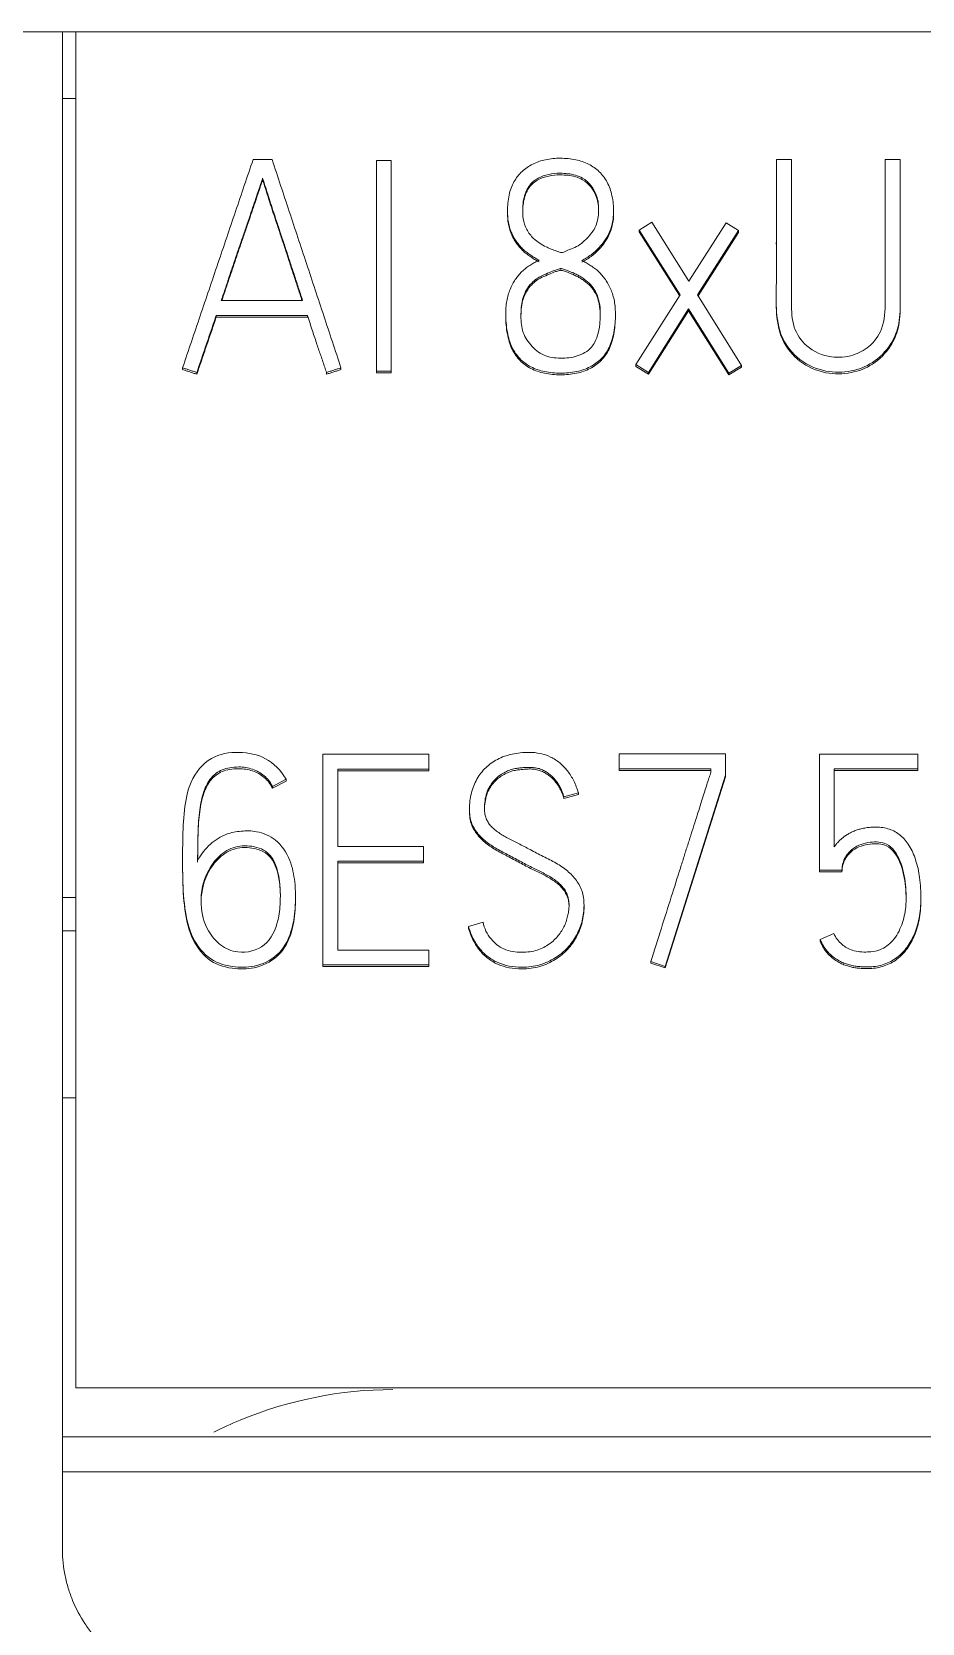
# Model space of a CAD drawing. Header units: millimetres. Extents: x 4137 to 6698, y 1400 to 3585.
# Drawn here: x 6047.32 to 6054.01, y 3360.84 to 3372.79 of the extents above; entities that cross this region are included whole.
import ezdxf

# ---------------------------------------------------------------- set-up
doc = ezdxf.new("R2010")
doc.units = ezdxf.units.MM
doc.layers.add('000-PI-Oprema', color=30, linetype='Continuous', lineweight=5)

msp = doc.modelspace()

# ---------------------------------------------------------------- linework, layer by layer
at = {"layer": '000-PI-Oprema', "color": 0, "linetype": 'ByBlock', "lineweight": 0}
for p, q in [((6047.548, 3372.791), (6042.648, 3372.791)), ((6047.648, 3372.791), (6047.548, 3372.791)), ((6072.448, 3372.791), (6047.648, 3372.791)), ((6047.648, 3362.608), (6047.648, 3372.791)), ((6047.648, 3372.291), (6047.548, 3372.291)), ((6053.727, 3371.833), (6053.727, 3371.82)), ((6049.051, 3371.692), (6049.051, 3371.679)), ((6053.727, 3371.599), (6053.727, 3371.578)), ((6050.891, 3371.446), (6050.891, 3371.434)), ((6051.688, 3371.433), (6051.688, 3371.446)), ((6051.976, 3371.362), (6051.881, 3371.302)), ((6051.881, 3371.302), (6051.881, 3371.29)), ((6051.881, 3371.302), (6052.187, 3370.816)), ((6052.254, 3370.919), (6051.976, 3371.362)), ((6052.533, 3371.357), (6052.254, 3370.919)), ((6052.626, 3371.298), (6052.533, 3371.357)), ((6053.727, 3371.394), (6053.727, 3371.406)), ((6051.881, 3371.29), (6052.183, 3370.81)), ((6052.318, 3370.816), (6052.626, 3371.298)), ((6052.322, 3370.809), (6052.626, 3371.285)), ((6052.626, 3371.298), (6052.626, 3371.285)), ((6052.91, 3371.208), (6052.91, 3371.196)), ((6053.727, 3371.148), (6053.727, 3371.135)), ((6052.187, 3370.816), (6051.854, 3370.292)), ((6051.95, 3370.233), (6052.251, 3370.71)), ((6052.251, 3370.71), (6052.553, 3370.228)), ((6052.251, 3370.71), (6052.251, 3370.697)), ((6052.649, 3370.285), (6052.318, 3370.816)), ((6052.909, 3370.789), (6052.909, 3370.776)), ((6048.703, 3370.662), (6048.703, 3370.649)), ((6049.389, 3370.662), (6049.389, 3370.649)), ((6050.878, 3370.672), (6050.878, 3370.659)), ((6051.701, 3370.657), (6051.701, 3370.669)), ((6051.95, 3370.22), (6052.251, 3370.697)), ((6052.251, 3370.697), (6052.553, 3370.215)), ((6048.45, 3370.268), (6048.45, 3370.255)), ((6048.557, 3370.233), (6048.557, 3370.22)), ((6049.531, 3370.22), (6049.529, 3370.226)), ((6049.531, 3370.233), (6049.531, 3370.22)), ((6049.64, 3370.268), (6049.64, 3370.255)), ((6049.906, 3370.244), (6049.906, 3370.231)), ((6050.017, 3370.244), (6050.017, 3370.231)), ((6051.854, 3370.292), (6051.854, 3370.279)), ((6051.854, 3370.292), (6051.95, 3370.233)), ((6051.854, 3370.279), (6051.95, 3370.22)), ((6051.95, 3370.233), (6051.95, 3370.22)), ((6052.553, 3370.228), (6052.649, 3370.285)), ((6052.553, 3370.215), (6052.649, 3370.273)), ((6052.553, 3370.228), (6052.553, 3370.215)), ((6052.649, 3370.285), (6052.649, 3370.273)), ((6049.504, 3367.367), (6049.504, 3365.784)), ((6050.301, 3367.367), (6049.504, 3367.367)), ((6050.301, 3367.255), (6050.301, 3367.367)), ((6051.73, 3367.369), (6051.73, 3367.257)), ((6052.529, 3367.369), (6051.73, 3367.369)), ((6052.529, 3367.209), (6052.529, 3367.369)), ((6053.235, 3367.367), (6053.973, 3367.367)), ((6053.235, 3366.495), (6053.235, 3367.367)), ((6053.973, 3367.367), (6053.973, 3367.257)), ((6049.615, 3366.674), (6049.615, 3367.255)), ((6049.615, 3367.255), (6050.301, 3367.255)), ((6049.615, 3367.242), (6050.301, 3367.242)), ((6050.301, 3367.255), (6050.301, 3367.242)), ((6051.73, 3367.257), (6051.73, 3367.244)), ((6051.73, 3367.257), (6052.418, 3367.257)), ((6051.73, 3367.244), (6052.418, 3367.244)), ((6052.418, 3367.257), (6052.418, 3367.226)), ((6053.345, 3367.257), (6053.345, 3366.671)), ((6053.973, 3367.257), (6053.345, 3367.257)), ((6053.973, 3367.244), (6053.345, 3367.244)), ((6053.973, 3367.257), (6053.973, 3367.244)), ((6049.227, 3367.178), (6049.125, 3367.125)), ((6049.227, 3367.165), (6049.125, 3367.112)), ((6049.125, 3367.125), (6049.125, 3367.112)), ((6049.227, 3367.178), (6049.227, 3367.165)), ((6052.074, 3365.773), (6052.529, 3367.209)), ((6052.074, 3365.761), (6052.529, 3367.196)), ((6052.529, 3367.209), (6052.529, 3367.196)), ((6051.424, 3367.076), (6051.315, 3367.046)), ((6051.424, 3367.064), (6051.315, 3367.033)), ((6051.315, 3367.046), (6051.315, 3367.033)), ((6051.424, 3367.076), (6051.424, 3367.064)), ((6050.605, 3366.956), (6050.605, 3366.944)), ((6050.259, 3366.674), (6049.615, 3366.674)), ((6050.259, 3366.564), (6050.259, 3366.674)), ((6048.45, 3366.582), (6048.45, 3366.569)), ((6049.615, 3365.894), (6049.615, 3366.564)), ((6049.615, 3366.564), (6050.259, 3366.564)), ((6049.615, 3366.551), (6050.259, 3366.551)), ((6050.259, 3366.564), (6050.259, 3366.551)), ((6053.235, 3366.495), (6053.235, 3366.483)), ((6053.403, 3366.495), (6053.235, 3366.495)), ((6053.403, 3366.483), (6053.235, 3366.483)), ((6053.403, 3366.495), (6053.403, 3366.483)), ((6047.548, 3366.291), (6047.648, 3366.291)), ((6049.298, 3366.28), (6049.298, 3366.292)), ((6053.996, 3366.277), (6053.996, 3366.29)), ((6051.466, 3366.218), (6051.466, 3366.231)), ((6047.648, 3366.041), (6047.548, 3366.041)), ((6050.598, 3366.073), (6050.707, 3366.104)), ((6050.598, 3366.073), (6050.598, 3366.06)), ((6053.239, 3365.974), (6053.341, 3366.02)), ((6053.239, 3365.974), (6053.239, 3365.961)), ((6050.301, 3365.894), (6049.615, 3365.894)), ((6050.301, 3365.784), (6050.301, 3365.894)), ((6051.967, 3365.809), (6051.967, 3365.796)), ((6051.967, 3365.809), (6052.074, 3365.773)), ((6049.504, 3365.784), (6049.504, 3365.772)), ((6049.504, 3365.784), (6050.301, 3365.784)), ((6049.504, 3365.772), (6050.301, 3365.772)), ((6050.301, 3365.784), (6050.301, 3365.772)), ((6051.967, 3365.796), (6052.074, 3365.761)), ((6052.074, 3365.773), (6052.074, 3365.761)), ((6047.648, 3364.786), (6047.548, 3364.786)), ((6072.448, 3362.608), (6047.648, 3362.608)), ((6072.548, 3362.24), (6047.548, 3362.24)), ((6047.548, 3361.977), (6047.548, 3361.391)), ((6072.548, 3361.977), (6047.548, 3361.977))]:
    msp.add_line(p, q, dxfattribs=at)
for points, knots in [([(6047.548, 3372.791), (6047.548, 3371.706), (6047.548, 3368.103), (6047.548, 3364.498), (6047.548, 3361.977)], [0, 0, 0, 0, 0.301146, 1, 1, 1, 1]), ([(6051.129, 3371.076), (6051.119, 3371.081), (6051.1, 3371.091), (6051.072, 3371.109), (6051.044, 3371.128), (6051.016, 3371.15), (6050.991, 3371.175), (6050.967, 3371.203), (6050.945, 3371.234), (6050.927, 3371.269), (6050.911, 3371.307), (6050.899, 3371.349), (6050.892, 3371.395), (6050.89, 3371.468), (6050.897, 3371.561), (6050.933, 3371.665), (6050.996, 3371.746), (6051.079, 3371.802), (6051.179, 3371.836), (6051.289, 3371.845), (6051.4, 3371.835), (6051.501, 3371.802), (6051.584, 3371.744), (6051.646, 3371.662), (6051.681, 3371.556), (6051.691, 3371.454), (6051.683, 3371.363), (6051.662, 3371.293), (6051.626, 3371.227), (6051.578, 3371.167), (6051.519, 3371.115), (6051.474, 3371.086), (6051.45, 3371.073)], [0, 0, 0, 0, 0.014556, 0.029567, 0.045073, 0.06094, 0.077119, 0.093748, 0.110887, 0.128668, 0.147296, 0.166948, 0.187898, 0.210413, 0.266348, 0.314631, 0.359149, 0.40325, 0.449199, 0.499993, 0.551851, 0.598383, 0.642757, 0.687636, 0.736493, 0.793087, 0.826472, 0.85944, 0.893283, 0.927929, 0.963171, 1, 1, 1, 1]), ([(6052.911, 3371.833), (6052.911, 3371.763), (6052.91, 3371.606), (6052.911, 3371.366), (6052.91, 3371.128), (6052.912, 3370.911), (6052.905, 3370.705), (6052.935, 3370.492), (6053.078, 3370.317), (6053.272, 3370.231), (6053.469, 3370.232), (6053.645, 3370.301), (6053.768, 3370.426), (6053.839, 3370.589), (6053.841, 3370.778), (6053.84, 3371.009), (6053.84, 3371.28), (6053.84, 3371.545), (6053.84, 3371.731), (6053.84, 3371.818), (6053.84, 3371.833)], [0, 0, 0, 0, 0.056588, 0.12618, 0.193845, 0.248988, 0.301001, 0.361119, 0.417663, 0.475034, 0.525525, 0.571601, 0.623134, 0.662261, 0.7114, 0.774249, 0.84962, 0.929927, 0.98784, 1, 1, 1, 1]), ([(6053.727, 3371.833), (6053.727, 3371.79), (6053.727, 3371.691), (6053.727, 3371.523), (6053.727, 3371.302), (6053.727, 3371.045), (6053.729, 3370.791), (6053.724, 3370.57), (6053.62, 3370.424), (6053.48, 3370.352), (6053.309, 3370.337), (6053.135, 3370.412), (6053.028, 3370.574), (6053.023, 3370.745), (6053.024, 3370.922), (6053.024, 3371.129), (6053.024, 3371.383), (6053.024, 3371.626), (6053.024, 3371.778), (6053.024, 3371.833)], [0, 0, 0, 0, 0.037912, 0.088194, 0.15005, 0.235584, 0.316728, 0.37904, 0.427403, 0.467304, 0.515197, 0.575318, 0.625401, 0.679015, 0.724908, 0.783705, 0.863784, 0.951314, 1, 1, 1, 1]), ([(6049.051, 3371.692), (6049.049, 3371.684), (6049.041, 3371.662), (6049.028, 3371.622), (6049.01, 3371.568), (6048.988, 3371.503), (6048.963, 3371.429), (6048.935, 3371.347), (6048.905, 3371.26), (6048.873, 3371.167), (6048.84, 3371.069), (6048.807, 3370.971), (6048.774, 3370.872), (6048.752, 3370.806), (6048.741, 3370.774)], [0, 0, 0, 0, 0.027278, 0.070772, 0.130481, 0.202611, 0.283368, 0.372754, 0.469089, 0.570695, 0.677572, 0.786406, 0.893882, 1, 1, 1, 1]), ([(6049.051, 3371.679), (6049.049, 3371.671), (6049.041, 3371.649), (6049.028, 3371.609), (6049.01, 3371.555), (6048.988, 3371.49), (6048.963, 3371.416), (6048.935, 3371.335), (6048.905, 3371.247), (6048.873, 3371.154), (6048.84, 3371.057), (6048.807, 3370.958), (6048.775, 3370.863), (6048.755, 3370.802), (6048.745, 3370.774)], [0, 0, 0, 0, 0.027661, 0.071766, 0.132313, 0.205456, 0.287346, 0.377986, 0.475674, 0.578706, 0.687084, 0.797446, 0.90643, 1, 1, 1, 1]), ([(6049.351, 3370.774), (6049.341, 3370.807), (6049.319, 3370.872), (6049.287, 3370.971), (6049.255, 3371.069), (6049.223, 3371.166), (6049.192, 3371.26), (6049.163, 3371.347), (6049.136, 3371.429), (6049.112, 3371.503), (6049.091, 3371.568), (6049.074, 3371.622), (6049.061, 3371.662), (6049.054, 3371.684), (6049.051, 3371.692)], [0, 0, 0, 0, 0.106064, 0.213567, 0.322511, 0.429491, 0.5311, 0.627338, 0.716604, 0.797292, 0.869405, 0.929132, 0.972664, 1, 1, 1, 1]), ([(6049.347, 3370.774), (6049.338, 3370.802), (6049.318, 3370.863), (6049.287, 3370.958), (6049.255, 3371.057), (6049.223, 3371.154), (6049.192, 3371.247), (6049.163, 3371.335), (6049.136, 3371.416), (6049.112, 3371.49), (6049.091, 3371.555), (6049.074, 3371.609), (6049.061, 3371.649), (6049.054, 3371.671), (6049.051, 3371.679)], [0, 0, 0, 0, 0.093515, 0.202527, 0.313001, 0.421482, 0.524517, 0.622107, 0.712625, 0.794447, 0.867572, 0.928138, 0.97228, 1, 1, 1, 1]), ([(6051.289, 3371.135), (6051.294, 3371.134), (6051.313, 3371.135), (6051.348, 3371.155), (6051.416, 3371.174), (6051.492, 3371.239), (6051.562, 3371.328), (6051.58, 3371.448), (6051.567, 3371.58), (6051.478, 3371.698), (6051.363, 3371.726), (6051.277, 3371.731), (6051.2, 3371.724), (6051.118, 3371.696), (6051.049, 3371.64), (6051.011, 3371.55), (6051.003, 3371.464), (6051.007, 3371.379), (6051.031, 3371.305), (6051.078, 3371.244), (6051.132, 3371.203), (6051.173, 3371.18), (6051.213, 3371.162), (6051.239, 3371.151), (6051.266, 3371.143), (6051.28, 3371.136), (6051.289, 3371.135)], [0, 0, 0, 0, 0.007812, 0.03125, 0.0625, 0.125, 0.1875, 0.25, 0.3125, 0.40625, 0.46875, 0.5, 0.546875, 0.59375, 0.640625, 0.6875, 0.75, 0.78125, 0.828125, 0.875, 0.90625, 0.9375, 0.953125, 0.976562, 0.984375, 1, 1, 1, 1]), ([(6051.575, 3371.445), (6051.575, 3371.48), (6051.564, 3371.571), (6051.478, 3371.686), (6051.363, 3371.714), (6051.277, 3371.718), (6051.2, 3371.712), (6051.118, 3371.684), (6051.049, 3371.627), (6051.011, 3371.538), (6051.005, 3371.473), (6051.005, 3371.436)], [0, 0, 0, 0, 0.114744, 0.30519, 0.432154, 0.495636, 0.590859, 0.686082, 0.781305, 0.876528, 1, 1, 1, 1]), ([(6051.129, 3371.063), (6051.119, 3371.068), (6051.1, 3371.078), (6051.072, 3371.096), (6051.044, 3371.116), (6051.016, 3371.137), (6050.991, 3371.163), (6050.967, 3371.19), (6050.945, 3371.222), (6050.927, 3371.256), (6050.911, 3371.294), (6050.899, 3371.336), (6050.892, 3371.382), (6050.891, 3371.416), (6050.891, 3371.434), (6050.891, 3371.436)], [0, 0, 0, 0, 0.068397, 0.138937, 0.211797, 0.286356, 0.362379, 0.440519, 0.521055, 0.604608, 0.692141, 0.784485, 0.882929, 0.988726, 1, 1, 1, 1]), ([(6051.688, 3371.436), (6051.688, 3371.432), (6051.688, 3371.403), (6051.683, 3371.351), (6051.662, 3371.28), (6051.626, 3371.214), (6051.578, 3371.154), (6051.519, 3371.102), (6051.474, 3371.073), (6051.45, 3371.061)], [0, 0, 0, 0, 0.025577, 0.182798, 0.338056, 0.497434, 0.660595, 0.826558, 1, 1, 1, 1]), ([(6052.909, 3370.776), (6052.909, 3370.751), (6052.911, 3370.652), (6052.935, 3370.48), (6053.078, 3370.304), (6053.272, 3370.219), (6053.469, 3370.22), (6053.645, 3370.288), (6053.768, 3370.414), (6053.839, 3370.576), (6053.841, 3370.766), (6053.84, 3370.997), (6053.84, 3371.205), (6053.84, 3371.335), (6053.84, 3371.372)], [0, 0, 0, 0, 0.033223, 0.13371, 0.228223, 0.324119, 0.408514, 0.48553, 0.571667, 0.637068, 0.719204, 0.824256, 0.950238, 1, 1, 1, 1]), ([(6051.45, 3371.073), (6051.46, 3371.068), (6051.48, 3371.058), (6051.51, 3371.04), (6051.54, 3371.02), (6051.569, 3370.997), (6051.596, 3370.97), (6051.621, 3370.939), (6051.644, 3370.905), (6051.663, 3370.867), (6051.68, 3370.825), (6051.692, 3370.779), (6051.7, 3370.729), (6051.703, 3370.646), (6051.695, 3370.54), (6051.661, 3370.422), (6051.599, 3370.331), (6051.512, 3370.27), (6051.406, 3370.234), (6051.289, 3370.225), (6051.172, 3370.234), (6051.066, 3370.27), (6050.98, 3370.332), (6050.918, 3370.423), (6050.884, 3370.542), (6050.876, 3370.648), (6050.879, 3370.731), (6050.886, 3370.781), (6050.898, 3370.826), (6050.914, 3370.867), (6050.932, 3370.905), (6050.954, 3370.939), (6050.978, 3370.97), (6051.005, 3370.997), (6051.034, 3371.021), (6051.065, 3371.042), (6051.096, 3371.06), (6051.118, 3371.071), (6051.129, 3371.076)], [0, 0, 0, 0, 0.013971, 0.028402, 0.043336, 0.058719, 0.0746, 0.091138, 0.108303, 0.126121, 0.144793, 0.164595, 0.185892, 0.208937, 0.268471, 0.31829, 0.36183, 0.40395, 0.448807, 0.499659, 0.550001, 0.594568, 0.636606, 0.68023, 0.730342, 0.790387, 0.813379, 0.834502, 0.85399, 0.872294, 0.889768, 0.906584, 0.922873, 0.938755, 0.95442, 0.969879, 0.985049, 1, 1, 1, 1]), ([(6051.297, 3371.013), (6051.294, 3371.013), (6051.289, 3371.014), (6051.274, 3371.007), (6051.245, 3371.003), (6051.202, 3370.981), (6051.139, 3370.959), (6051.06, 3370.902), (6050.999, 3370.799), (6050.99, 3370.675), (6050.994, 3370.543), (6051.06, 3370.436), (6051.16, 3370.352), (6051.29, 3370.336), (6051.416, 3370.348), (6051.523, 3370.408), (6051.57, 3370.504), (6051.584, 3370.587), (6051.589, 3370.66), (6051.587, 3370.727), (6051.575, 3370.789), (6051.55, 3370.847), (6051.516, 3370.894), (6051.476, 3370.929), (6051.441, 3370.952), (6051.414, 3370.967), (6051.388, 3370.979), (6051.363, 3370.99), (6051.344, 3370.997), (6051.327, 3371.003), (6051.311, 3371.008), (6051.302, 3371.012), (6051.297, 3371.013)], [0, 0, 0, 0, 0.003906, 0.007812, 0.023438, 0.046875, 0.078125, 0.125, 0.1875, 0.25, 0.3125, 0.375, 0.4375, 0.5, 0.5625, 0.625, 0.671875, 0.71875, 0.75, 0.78125, 0.820312, 0.84375, 0.875, 0.90625, 0.921875, 0.9375, 0.953125, 0.964844, 0.976562, 0.984375, 0.992188, 1, 1, 1, 1]), ([(6051.297, 3371), (6051.294, 3371.001), (6051.289, 3371.001), (6051.274, 3370.995), (6051.245, 3370.991), (6051.202, 3370.968), (6051.139, 3370.947), (6051.06, 3370.889), (6050.999, 3370.787), (6050.992, 3370.698), (6050.992, 3370.649), (6050.992, 3370.643)], [0, 0, 0, 0, 0.015104, 0.030208, 0.090623, 0.181247, 0.302078, 0.483325, 0.724988, 0.966651, 1, 1, 1, 1]), ([(6051.588, 3370.657), (6051.588, 3370.675), (6051.586, 3370.718), (6051.575, 3370.777), (6051.55, 3370.834), (6051.516, 3370.882), (6051.476, 3370.916), (6051.441, 3370.939), (6051.414, 3370.954), (6051.388, 3370.967), (6051.363, 3370.977), (6051.344, 3370.984), (6051.327, 3370.991), (6051.311, 3370.995), (6051.302, 3370.999), (6051.297, 3371)], [0, 0, 0, 0, 0.106174, 0.265786, 0.361553, 0.489242, 0.616932, 0.680776, 0.744621, 0.808466, 0.856349, 0.904233, 0.936155, 0.968078, 1, 1, 1, 1]), ([(6049.531, 3370.233), (6049.527, 3370.246), (6049.518, 3370.273), (6049.504, 3370.315), (6049.489, 3370.357), (6049.474, 3370.4), (6049.459, 3370.445), (6049.443, 3370.494), (6049.425, 3370.546), (6049.407, 3370.603), (6049.395, 3370.642), (6049.389, 3370.662)], [0, 0, 0, 0, 0.091427, 0.189007, 0.292759, 0.387174, 0.491688, 0.606301, 0.72982, 0.861052, 1, 1, 1, 1]), ([(6051.701, 3370.655), (6051.701, 3370.61), (6051.694, 3370.525), (6051.661, 3370.41), (6051.599, 3370.319), (6051.512, 3370.257), (6051.406, 3370.222), (6051.289, 3370.212), (6051.172, 3370.222), (6051.066, 3370.257), (6050.98, 3370.319), (6050.918, 3370.41), (6050.884, 3370.527), (6050.878, 3370.612), (6050.878, 3370.657)], [0, 0, 0, 0, 0.098032, 0.184613, 0.260281, 0.333482, 0.411438, 0.499815, 0.587305, 0.664757, 0.737815, 0.813629, 0.90072, 1, 1, 1, 1]), ([(6048.563, 3366.568), (6048.589, 3366.616), (6048.65, 3366.693), (6048.768, 3366.77), (6048.891, 3366.792), (6049.019, 3366.791), (6049.167, 3366.728), (6049.264, 3366.578), (6049.299, 3366.396), (6049.3, 3366.215), (6049.274, 3366.032), (6049.188, 3365.861), (6049.021, 3365.769), (6048.835, 3365.76), (6048.647, 3365.813), (6048.51, 3365.99), (6048.459, 3366.219), (6048.449, 3366.466), (6048.45, 3366.711), (6048.459, 3366.943), (6048.498, 3367.167), (6048.648, 3367.356), (6048.872, 3367.394), (6049.089, 3367.348), (6049.186, 3367.247), (6049.227, 3367.178)], [0, 0, 0, 0, 0.03564, 0.067865, 0.092923, 0.119268, 0.154068, 0.197126, 0.234707, 0.279879, 0.320329, 0.360962, 0.405677, 0.442102, 0.485709, 0.532505, 0.586175, 0.644312, 0.701767, 0.753421, 0.803151, 0.856352, 0.904259, 0.950465, 1, 1, 1, 1]), ([(6050.707, 3366.104), (6050.716, 3366.059), (6050.756, 3365.977), (6050.863, 3365.891), (6050.973, 3365.876), (6051.058, 3365.881), (6051.114, 3365.893), (6051.163, 3365.914), (6051.205, 3365.94), (6051.242, 3365.97), (6051.273, 3366.004), (6051.299, 3366.04), (6051.32, 3366.078), (6051.334, 3366.118), (6051.345, 3366.158), (6051.351, 3366.195), (6051.354, 3366.234), (6051.351, 3366.273), (6051.341, 3366.312), (6051.324, 3366.345), (6051.301, 3366.374), (6051.274, 3366.401), (6051.243, 3366.426), (6051.208, 3366.448), (6051.169, 3366.47), (6051.128, 3366.49), (6051.085, 3366.511), (6051.04, 3366.533), (6050.995, 3366.557), (6050.948, 3366.583), (6050.901, 3366.608), (6050.855, 3366.631), (6050.81, 3366.655), (6050.768, 3366.682), (6050.729, 3366.71), (6050.694, 3366.741), (6050.664, 3366.775), (6050.638, 3366.812), (6050.618, 3366.854), (6050.607, 3366.902), (6050.604, 3366.956), (6050.607, 3367.015), (6050.618, 3367.074), (6050.636, 3367.129), (6050.66, 3367.18), (6050.69, 3367.225), (6050.726, 3367.266), (6050.768, 3367.3), (6050.815, 3367.329), (6050.868, 3367.352), (6050.926, 3367.368), (6050.988, 3367.378), (6051.059, 3367.382), (6051.137, 3367.375), (6051.216, 3367.348), (6051.286, 3367.303), (6051.345, 3367.241), (6051.392, 3367.165), (6051.414, 3367.107), (6051.424, 3367.076)], [0, 0, 0, 0, 0.042395, 0.079774, 0.121236, 0.140075, 0.157254, 0.173247, 0.188397, 0.202796, 0.216711, 0.230265, 0.243508, 0.256652, 0.269293, 0.280934, 0.291684, 0.304893, 0.316879, 0.328106, 0.339273, 0.350814, 0.362909, 0.375637, 0.388999, 0.403044, 0.417696, 0.432849, 0.448511, 0.464937, 0.481153, 0.497163, 0.51278, 0.527863, 0.542482, 0.556645, 0.570443, 0.584077, 0.597961, 0.612786, 0.629037, 0.64828, 0.666584, 0.684253, 0.701354, 0.717933, 0.734308, 0.750738, 0.767515, 0.784992, 0.803232, 0.822275, 0.842375, 0.868294, 0.892965, 0.917787, 0.943448, 0.970498, 1, 1, 1, 1]), ([(6049.125, 3367.125), (6049.117, 3367.14), (6049.099, 3367.169), (6049.065, 3367.206), (6049.023, 3367.234), (6048.976, 3367.255), (6048.925, 3367.268), (6048.867, 3367.272), (6048.807, 3367.267), (6048.749, 3367.252), (6048.701, 3367.225), (6048.662, 3367.187), (6048.631, 3367.14), (6048.608, 3367.084), (6048.59, 3367.018), (6048.577, 3366.945), (6048.57, 3366.862), (6048.566, 3366.772), (6048.564, 3366.673), (6048.563, 3366.604), (6048.563, 3366.568)], [0, 0, 0, 0, 0.043481, 0.085549, 0.127923, 0.170971, 0.214845, 0.260884, 0.317917, 0.367656, 0.41257, 0.456833, 0.503792, 0.555243, 0.612421, 0.675966, 0.746378, 0.823872, 0.908402, 1, 1, 1, 1]), ([(6049.125, 3367.112), (6049.117, 3367.127), (6049.099, 3367.156), (6049.065, 3367.193), (6049.023, 3367.222), (6048.976, 3367.242), (6048.925, 3367.255), (6048.867, 3367.259), (6048.807, 3367.255), (6048.749, 3367.239), (6048.701, 3367.212), (6048.662, 3367.174), (6048.631, 3367.127), (6048.608, 3367.071), (6048.59, 3367.006), (6048.577, 3366.932), (6048.57, 3366.85), (6048.566, 3366.759), (6048.564, 3366.66), (6048.563, 3366.591), (6048.563, 3366.555)], [0, 0, 0, 0, 0.043481, 0.085549, 0.127923, 0.170971, 0.214845, 0.260884, 0.317917, 0.367656, 0.41257, 0.456833, 0.503792, 0.555243, 0.612421, 0.675966, 0.746378, 0.823872, 0.908402, 1, 1, 1, 1]), ([(6051.315, 3367.046), (6051.313, 3367.053), (6051.308, 3367.068), (6051.299, 3367.091), (6051.287, 3367.116), (6051.274, 3367.141), (6051.257, 3367.165), (6051.238, 3367.188), (6051.215, 3367.21), (6051.189, 3367.229), (6051.161, 3367.246), (6051.128, 3367.259), (6051.092, 3367.266), (6051.057, 3367.268), (6051.024, 3367.267), (6050.992, 3367.264), (6050.957, 3367.26), (6050.919, 3367.252), (6050.882, 3367.237), (6050.846, 3367.218), (6050.812, 3367.193), (6050.781, 3367.16), (6050.754, 3367.121), (6050.732, 3367.074), (6050.72, 3367.016), (6050.717, 3366.963), (6050.72, 3366.918), (6050.729, 3366.884), (6050.744, 3366.855), (6050.764, 3366.828), (6050.788, 3366.804), (6050.817, 3366.782), (6050.849, 3366.761), (6050.884, 3366.74), (6050.923, 3366.721), (6050.963, 3366.7), (6051.006, 3366.679), (6051.051, 3366.655), (6051.097, 3366.63), (6051.147, 3366.605), (6051.196, 3366.58), (6051.244, 3366.556), (6051.289, 3366.528), (6051.331, 3366.498), (6051.369, 3366.466), (6051.401, 3366.429), (6051.43, 3366.388), (6051.451, 3366.341), (6051.463, 3366.288), (6051.467, 3366.232), (6051.463, 3366.174), (6051.453, 3366.117), (6051.435, 3366.061), (6051.41, 3366.008), (6051.379, 3365.958), (6051.342, 3365.912), (6051.299, 3365.871), (6051.249, 3365.836), (6051.194, 3365.806), (6051.133, 3365.783), (6051.067, 3365.77), (6050.989, 3365.765), (6050.904, 3365.772), (6050.818, 3365.798), (6050.742, 3365.842), (6050.679, 3365.904), (6050.63, 3365.982), (6050.607, 3366.041), (6050.598, 3366.073)], [0, 0, 0, 0, 0.006902, 0.014527, 0.0229, 0.03171, 0.040697, 0.049939, 0.059406, 0.069126, 0.079243, 0.089792, 0.100957, 0.11302, 0.121351, 0.131067, 0.142193, 0.154038, 0.166072, 0.178522, 0.191399, 0.204849, 0.219214, 0.234859, 0.25249, 0.272668, 0.283841, 0.294211, 0.304173, 0.314215, 0.324636, 0.335605, 0.347264, 0.35967, 0.372854, 0.386723, 0.401163, 0.416176, 0.433071, 0.449927, 0.466747, 0.483271, 0.499286, 0.514866, 0.530063, 0.545048, 0.560066, 0.575472, 0.591898, 0.609868, 0.627376, 0.645005, 0.66302, 0.681094, 0.698922, 0.71679, 0.734853, 0.753306, 0.772468, 0.792214, 0.812556, 0.833938, 0.86301, 0.889874, 0.915888, 0.942166, 0.969784, 1, 1, 1, 1]), ([(6051.315, 3367.033), (6051.313, 3367.04), (6051.308, 3367.055), (6051.299, 3367.078), (6051.287, 3367.103), (6051.274, 3367.128), (6051.257, 3367.152), (6051.238, 3367.175), (6051.215, 3367.197), (6051.189, 3367.216), (6051.161, 3367.233), (6051.128, 3367.246), (6051.092, 3367.254), (6051.057, 3367.256), (6051.024, 3367.254), (6050.992, 3367.251), (6050.957, 3367.247), (6050.919, 3367.239), (6050.882, 3367.224), (6050.846, 3367.205), (6050.812, 3367.18), (6050.781, 3367.147), (6050.754, 3367.108), (6050.732, 3367.061), (6050.721, 3367.006), (6050.718, 3366.968), (6050.718, 3366.948)], [0, 0, 0, 0, 0.025535, 0.053746, 0.084726, 0.117324, 0.150572, 0.184768, 0.219795, 0.255756, 0.293187, 0.332218, 0.373527, 0.418158, 0.448979, 0.484928, 0.526094, 0.569916, 0.614442, 0.660505, 0.708148, 0.757909, 0.811058, 0.868941, 0.934177, 1, 1, 1, 1]), ([(6052.418, 3367.226), (6052.417, 3367.223), (6052.413, 3367.213), (6052.406, 3367.191), (6052.394, 3367.157), (6052.38, 3367.112), (6052.363, 3367.057), (6052.343, 3366.995), (6052.321, 3366.925), (6052.297, 3366.849), (6052.271, 3366.768), (6052.244, 3366.684), (6052.217, 3366.598), (6052.176, 3366.468), (6052.119, 3366.289), (6052.045, 3366.055), (6051.994, 3365.893), (6051.967, 3365.809)], [0, 0, 0, 0, 0.006664, 0.022274, 0.046836, 0.07897, 0.117297, 0.161819, 0.211415, 0.264968, 0.322476, 0.382404, 0.443215, 0.50491, 0.65714, 0.82217, 1, 1, 1, 1]), ([(6051.353, 3366.22), (6051.353, 3366.234), (6051.351, 3366.261), (6051.341, 3366.299), (6051.324, 3366.332), (6051.301, 3366.362), (6051.274, 3366.389), (6051.243, 3366.413), (6051.208, 3366.436), (6051.169, 3366.458), (6051.128, 3366.478), (6051.085, 3366.498), (6051.04, 3366.52), (6050.995, 3366.545), (6050.948, 3366.57), (6050.901, 3366.595), (6050.855, 3366.619), (6050.81, 3366.643), (6050.768, 3366.669), (6050.729, 3366.697), (6050.694, 3366.728), (6050.664, 3366.762), (6050.638, 3366.799), (6050.618, 3366.841), (6050.607, 3366.889), (6050.605, 3366.926), (6050.605, 3366.947), (6050.605, 3366.95)], [0, 0, 0, 0, 0.037363, 0.072654, 0.105707, 0.138586, 0.172568, 0.20818, 0.245654, 0.284995, 0.326348, 0.369486, 0.414101, 0.460216, 0.508578, 0.556324, 0.603462, 0.649443, 0.693851, 0.736893, 0.778592, 0.819218, 0.85936, 0.900239, 0.943889, 0.991738, 1, 1, 1, 1]), ([(6053.345, 3366.671), (6053.35, 3366.678), (6053.36, 3366.691), (6053.376, 3366.709), (6053.394, 3366.727), (6053.414, 3366.744), (6053.437, 3366.76), (6053.461, 3366.774), (6053.488, 3366.787), (6053.517, 3366.798), (6053.549, 3366.807), (6053.584, 3366.814), (6053.621, 3366.818), (6053.68, 3366.82), (6053.76, 3366.81), (6053.848, 3366.76), (6053.915, 3366.677), (6053.963, 3366.568), (6053.991, 3366.433), (6053.997, 3366.309), (6053.994, 3366.207), (6053.984, 3366.135), (6053.967, 3366.069), (6053.945, 3366.009), (6053.917, 3365.955), (6053.885, 3365.906), (6053.848, 3365.865), (6053.806, 3365.83), (6053.759, 3365.803), (6053.708, 3365.783), (6053.654, 3365.771), (6053.611, 3365.769), (6053.577, 3365.769), (6053.553, 3365.77), (6053.524, 3365.772), (6053.493, 3365.776), (6053.46, 3365.783), (6053.426, 3365.794), (6053.391, 3365.809), (6053.357, 3365.829), (6053.323, 3365.855), (6053.291, 3365.887), (6053.262, 3365.927), (6053.247, 3365.958), (6053.239, 3365.974)], [0, 0, 0, 0, 0.010575, 0.021534, 0.032937, 0.044729, 0.056875, 0.069452, 0.0826, 0.096505, 0.111279, 0.126985, 0.143702, 0.161538, 0.205913, 0.248141, 0.293825, 0.346182, 0.40699, 0.478261, 0.512629, 0.544859, 0.575282, 0.604004, 0.631084, 0.6569, 0.681684, 0.705765, 0.729734, 0.753772, 0.778045, 0.803118, 0.812005, 0.822876, 0.835737, 0.849942, 0.864952, 0.880894, 0.897668, 0.915306, 0.934053, 0.954105, 0.975931, 1, 1, 1, 1]), ([(6048.934, 3366.678), (6048.885, 3366.68), (6048.793, 3366.663), (6048.666, 3366.55), (6048.596, 3366.4), (6048.581, 3366.215), (6048.622, 3366.053), (6048.729, 3365.925), (6048.885, 3365.859), (6049.086, 3365.911), (6049.17, 3366.094), (6049.188, 3366.277), (6049.182, 3366.459), (6049.112, 3366.645), (6048.983, 3366.676), (6048.934, 3366.678)], [0, 0, 0, 0, 0.0625, 0.125, 0.21875, 0.28125, 0.375, 0.4375, 0.5, 0.59375, 0.6875, 0.75, 0.84375, 0.9375, 1, 1, 1, 1]), ([(6048.934, 3366.665), (6048.885, 3366.667), (6048.793, 3366.65), (6048.666, 3366.538), (6048.601, 3366.396), (6048.589, 3366.29), (6048.589, 3366.254)], [0, 0, 0, 0, 0.232842, 0.465685, 0.814948, 1, 1, 1, 1]), ([(6049.185, 3366.292), (6049.185, 3366.344), (6049.176, 3366.464), (6049.112, 3366.632), (6048.983, 3366.663), (6048.934, 3366.665)], [0, 0, 0, 0, 0.310868, 0.724347, 1, 1, 1, 1]), ([(6053.341, 3366.02), (6053.357, 3365.987), (6053.395, 3365.936), (6053.488, 3365.885), (6053.589, 3365.877), (6053.699, 3365.892), (6053.796, 3365.966), (6053.858, 3366.083), (6053.889, 3366.228), (6053.883, 3366.392), (6053.855, 3366.559), (6053.76, 3366.706), (6053.608, 3366.712), (6053.495, 3366.675), (6053.419, 3366.591), (6053.404, 3366.532), (6053.403, 3366.495)], [0, 0, 0, 0, 0.059022, 0.110017, 0.175174, 0.228533, 0.294979, 0.374406, 0.452147, 0.547151, 0.653629, 0.744768, 0.81483, 0.893356, 0.941956, 1, 1, 1, 1]), ([(6053.885, 3366.274), (6053.885, 3366.306), (6053.879, 3366.402), (6053.855, 3366.546), (6053.76, 3366.693), (6053.608, 3366.699), (6053.495, 3366.663), (6053.419, 3366.579), (6053.404, 3366.519), (6053.403, 3366.483)], [0, 0, 0, 0, 0.110862, 0.319923, 0.498869, 0.636431, 0.790612, 0.886035, 1, 1, 1, 1]), ([(6049.298, 3366.281), (6049.298, 3366.253), (6049.295, 3366.165), (6049.274, 3366.019), (6049.188, 3365.849), (6049.021, 3365.757), (6048.835, 3365.747), (6048.647, 3365.8), (6048.51, 3365.977), (6048.459, 3366.206), (6048.451, 3366.408), (6048.45, 3366.531), (6048.45, 3366.569)], [0, 0, 0, 0, 0.047379, 0.146039, 0.245143, 0.354204, 0.443047, 0.549405, 0.663541, 0.794443, 0.936242, 1, 1, 1, 1]), ([(6051.466, 3366.22), (6051.466, 3366.22), (6051.466, 3366.2), (6051.463, 3366.161), (6051.453, 3366.104), (6051.435, 3366.049), (6051.41, 3365.995), (6051.379, 3365.945), (6051.342, 3365.899), (6051.299, 3365.858), (6051.249, 3365.823), (6051.194, 3365.793), (6051.133, 3365.77), (6051.067, 3365.757), (6050.989, 3365.752), (6050.904, 3365.759), (6050.818, 3365.785), (6050.742, 3365.83), (6050.679, 3365.891), (6050.63, 3365.969), (6050.607, 3366.029), (6050.598, 3366.06)], [0, 0, 0, 0, 0.001261, 0.046083, 0.091213, 0.137331, 0.183601, 0.229241, 0.274983, 0.321224, 0.368462, 0.417518, 0.468068, 0.520144, 0.574882, 0.649305, 0.718077, 0.784672, 0.851944, 0.922648, 1, 1, 1, 1]), ([(6053.996, 3366.277), (6053.996, 3366.274), (6053.996, 3366.246), (6053.994, 3366.194), (6053.984, 3366.122), (6053.967, 3366.056), (6053.945, 3365.996), (6053.917, 3365.942), (6053.885, 3365.894), (6053.848, 3365.852), (6053.806, 3365.817), (6053.759, 3365.79), (6053.708, 3365.771), (6053.654, 3365.759), (6053.611, 3365.756), (6053.577, 3365.757), (6053.553, 3365.758), (6053.524, 3365.759), (6053.493, 3365.763), (6053.46, 3365.771), (6053.426, 3365.781), (6053.391, 3365.796), (6053.357, 3365.817), (6053.323, 3365.842), (6053.291, 3365.874), (6053.262, 3365.914), (6053.247, 3365.945), (6053.239, 3365.961)], [0, 0, 0, 0, 0.006507, 0.07195, 0.133322, 0.191255, 0.245946, 0.297513, 0.346671, 0.393864, 0.439719, 0.485361, 0.531134, 0.577354, 0.625098, 0.642021, 0.662722, 0.687212, 0.714261, 0.742843, 0.773199, 0.80514, 0.838725, 0.874425, 0.912607, 0.954167, 1, 1, 1, 1]), ([(6050.03, 3362.595), (6049.637, 3362.595), (6049.174, 3362.5), (6048.75, 3362.308), (6048.686, 3362.276)], [0, 0, 0, 0, 0.846072, 1, 1, 1, 1]), ([(6047.548, 3361.391), (6047.548, 3361.325), (6047.554, 3361.261), (6047.574, 3361.165), (6047.582, 3361.134), (6047.601, 3361.071), (6047.612, 3361.04), (6047.649, 3360.95), (6047.68, 3360.892), (6047.733, 3360.811), (6047.753, 3360.784), (6047.794, 3360.733), (6047.816, 3360.709), (6047.885, 3360.639), (6047.935, 3360.598), (6048.017, 3360.544), (6048.046, 3360.527), (6048.104, 3360.496), (6048.163, 3360.468), (6048.224, 3360.446), (6048.271, 3360.431), (6048.287, 3360.427), (6048.319, 3360.418), (6048.335, 3360.415), (6048.416, 3360.398), (6048.481, 3360.391), (6048.548, 3360.391)], [0, 0, 0, 0, 0.125, 0.125, 0.1875, 0.1875, 0.25, 0.25, 0.375, 0.375, 0.4375, 0.4375, 0.5, 0.5, 0.625, 0.625, 0.6875, 0.6875, 0.75, 0.8125, 0.8125, 0.84375, 0.84375, 0.875, 0.875, 1, 1, 1, 1])]:
    msp.add_open_spline(points, degree=3, knots=knots, dxfattribs=at)
for points in [[(6048.45, 3370.268), (6048.98, 3371.833)], [(6048.98, 3371.833), (6049.122, 3371.833)], [(6049.122, 3371.833), (6049.64, 3370.268)], [(6049.906, 3371.826), (6050.017, 3371.826)], [(6049.906, 3370.244), (6049.906, 3371.826)], [(6050.017, 3371.826), (6050.017, 3370.244)], [(6053.024, 3371.833), (6052.911, 3371.833)], [(6053.84, 3371.833), (6053.727, 3371.833)], [(6048.741, 3370.774), (6049.351, 3370.774)], [(6048.703, 3370.662), (6048.557, 3370.233)], [(6048.703, 3370.649), (6048.557, 3370.22)], [(6049.389, 3370.662), (6048.703, 3370.662)], [(6049.389, 3370.649), (6048.703, 3370.649)], [(6048.557, 3370.233), (6048.45, 3370.268)], [(6048.557, 3370.22), (6048.45, 3370.255)], [(6049.64, 3370.268), (6049.531, 3370.233)], [(6049.64, 3370.255), (6049.531, 3370.22)], [(6050.017, 3370.244), (6049.906, 3370.244)], [(6050.017, 3370.231), (6049.906, 3370.231)]]:
    msp.add_open_spline(points, degree=1, dxfattribs=at)

doc.saveas('drawing.dxf')
